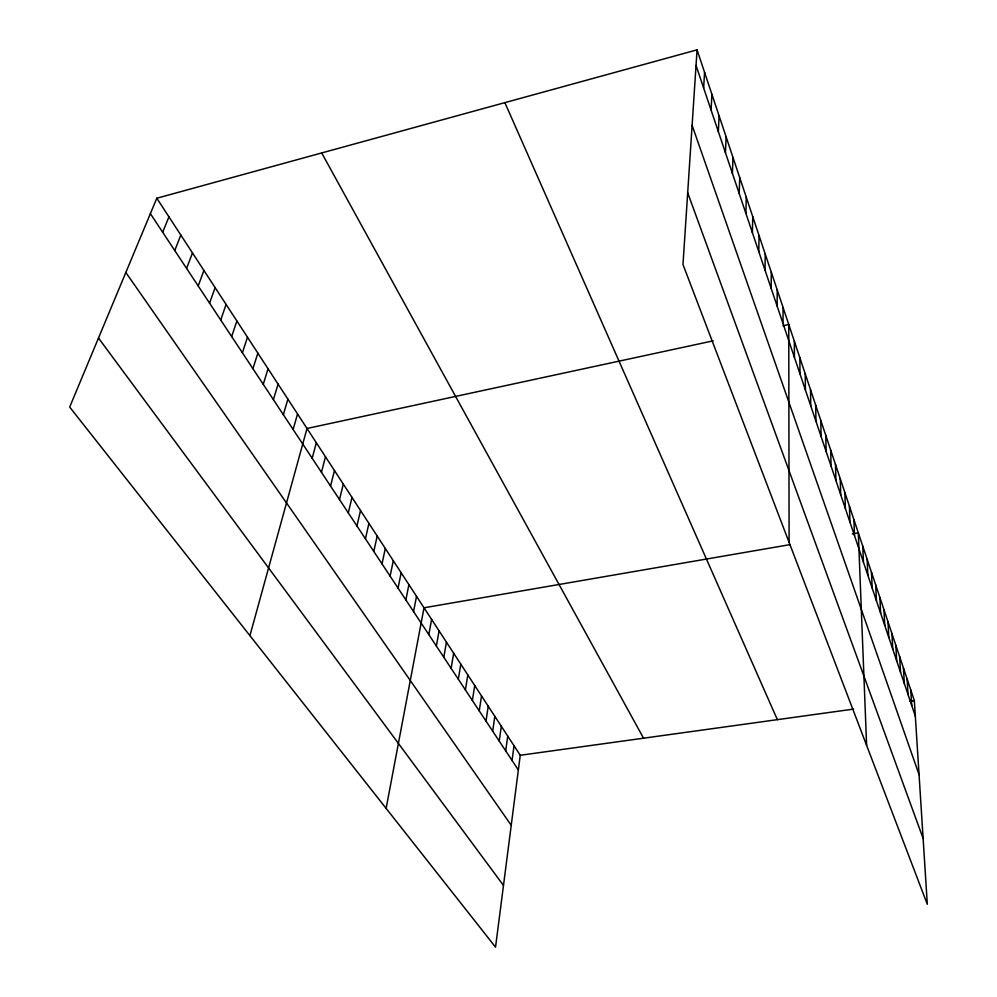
<?xml version="1.0" encoding="UTF-8"?>
<svg xmlns="http://www.w3.org/2000/svg" width="997" height="997" viewBox="0 0 997 997"><rect width="100%" height="100%" fill="white"/><g stroke="black" fill="none" stroke-linecap="round" stroke-linejoin="round"><path stroke-width="1.5" d="M783.031 323.564L783.056 307.425M777.149 306.116L777.236 289.99M771.155 288.32L771.304 272.206M765.023 270.15L765.247 254.061M758.779 251.593L759.053 235.529M752.386 232.662L752.747 216.623M745.868 213.308L746.292 197.319M739.213 193.555L739.712 177.591M732.409 173.366L732.982 157.451M725.455 152.728L726.115 136.863M718.351 131.641L719.099 115.826M711.085 110.069L711.908 94.329M703.645 88.01L704.567 72.332M697.065 49.85L682.982 264.529L927.31 904.291L914.349 700.679L697.065 49.85L156.803 198.241L69.69 407.063L495.534 947.15L520.247 755.277L156.803 198.241M512.072 760.487L514.028 745.744M505.703 750.866L507.722 736.073M499.235 741.095L501.317 726.265M492.68 731.175L494.811 716.307M486.013 721.093L488.218 706.188M479.245 710.873L481.526 695.931M472.379 700.48L474.722 685.5M465.4 689.936L467.817 674.919M458.321 679.219L460.801 664.164M451.118 668.339L453.672 653.247M443.802 657.272L446.432 642.143M436.362 646.031L439.079 630.877M428.81 634.615L431.601 619.424M386.126 808.393L424.012 607.784L790.035 544.624M413.556 611.56L416.522 596.293M405.866 599.92L408.907 584.628M398.04 588.093L401.168 572.777M390.089 576.067L393.317 560.725M382.001 563.853L385.316 548.487M373.788 551.428L377.202 536.037M365.438 538.791L368.94 523.375M356.938 525.942L360.54 510.501M348.289 512.869L352.003 497.416M339.491 499.584L343.317 484.106M330.543 486.05L334.481 470.559M321.445 472.279L325.483 456.776M312.173 458.271L316.336 442.755M249.923 635.65L307.026 428.473L713.117 340.849M293.13 429.495L297.542 413.954M283.36 414.715L287.896 399.161M273.402 399.647L278.063 384.094M263.258 384.319L268.056 368.753M252.914 368.691L257.862 353.125M242.383 352.764L247.48 337.21M231.653 336.55L236.887 320.997M220.711 320L226.107 304.459M209.569 303.15L215.115 287.61M198.191 285.952L203.911 270.436M186.589 268.417L192.483 252.926M174.762 250.534L180.818 235.055M162.685 232.276L168.929 216.835M782.944 325.782L788.764 324.524L789.088 542.368M852.323 533.881L858.317 532.847L866.617 745.37M520.247 755.277L853.532 709.104M909.974 701.29L914.349 700.679M98.491 338.033L503.473 885.436M125.834 272.48L511.224 825.292M150.373 213.657L518.353 769.983M321.707 152.952L643.551 738.191M504.868 102.641L777.361 719.66M687.693 192.757L923.122 838.465M692.117 125.335L919.06 774.619M696.043 65.453L915.333 716.17M910.76 689.936L911.732 705.465M907.12 679.019L908.068 694.597M903.419 667.915L904.341 683.531M899.643 656.637L900.553 672.302M895.817 645.184L896.702 660.874M891.929 633.531L892.789 649.259M887.978 621.679L888.801 637.444M883.953 609.628L884.763 625.431M879.865 597.377L880.638 613.217M875.702 584.915L876.45 600.78M871.465 572.241L872.188 588.13M867.166 559.329L867.851 575.269M862.779 546.206L863.439 562.171M853.918 519.649L854.504 535.663M849.432 506.227L849.98 522.254M844.87 492.555L845.394 508.607M840.222 478.647L840.708 494.724M835.498 464.477L835.935 480.579M830.675 450.058L831.087 466.172M825.778 435.377L826.139 451.504M820.78 420.422L821.104 436.561M815.696 405.181L815.97 421.332M810.511 389.665L810.748 405.816M805.24 373.838L805.414 390.001M799.856 357.724L799.98 373.875M794.36 341.286L794.447 357.437"/></g></svg>
